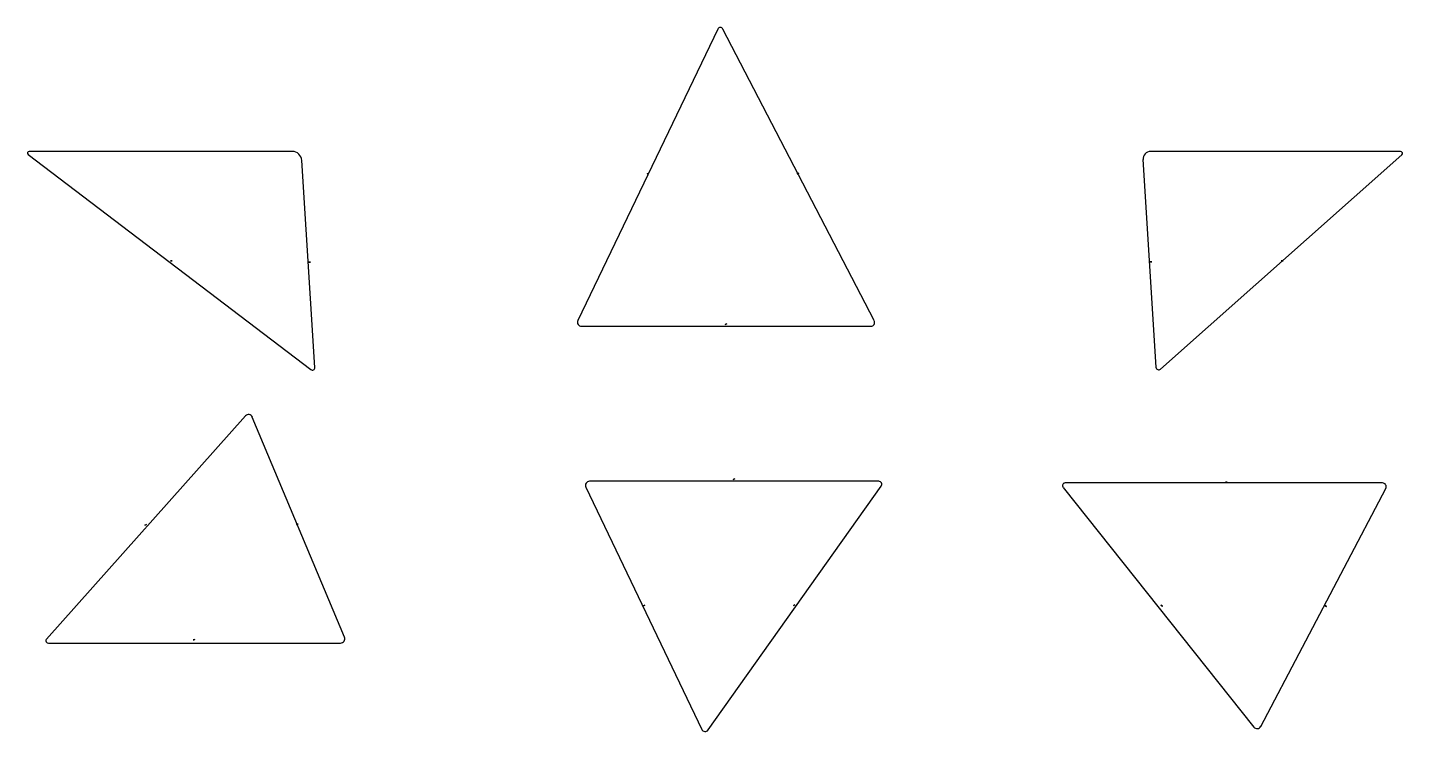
# Model space of a CAD drawing. Header units: metres. Extents: x -1 to 145, y -1 to 19.
# Drawn here: x 7.91 to 15.98, y 9.03 to 13.16 of the extents above; entities that cross this region are included whole.
import ezdxf

# ---------------------------------------------------------------- set-up
doc = ezdxf.new("R2010")
doc.units = ezdxf.units.M
doc.layers.add('LABELS', color=1, linetype='CONTINUOUS')
doc.layers.add('SHAPES', color=3, linetype='CONTINUOUS')

msp = doc.modelspace()

# ---------------------------------------------------------------- linework, layer by layer
at = {"layer": 'LABELS'}
for p, q in [((11.5484, 12.3026), (11.5581, 12.3066)), ((11.5484, 12.3026), (11.5581, 12.3066)), ((11.5484, 12.3026), (11.5581, 12.3066)), ((11.5581, 12.3066), (11.5484, 12.3026)), ((11.5484, 12.3026), (11.5581, 12.3066)), ((11.5532, 12.3046), (11.5484, 12.3026)), ((11.5484, 12.3026), (11.5532, 12.3046)), ((11.5532, 12.3046), (11.5484, 12.3026)), ((11.5484, 12.3026), (11.5532, 12.3046)), ((11.5532, 12.3046), (11.5484, 12.3026)), ((11.5484, 12.3026), (11.5532, 12.3046)), ((11.5532, 12.3046), (11.5484, 12.3026)), ((11.5532, 12.3046), (11.5484, 12.3026)), ((11.5484, 12.3026), (11.5532, 12.3046)), ((11.5532, 12.3046), (11.5484, 12.3026)), ((11.5484, 12.3026), (11.5532, 12.3046)), ((11.5484, 12.3026), (11.5484, 12.3026)), ((11.5484, 12.3026), (11.5484, 12.3026)), ((11.5484, 12.3026), (11.5484, 12.3026)), ((11.5484, 12.3026), (11.5484, 12.3026)), ((11.5484, 12.3026), (11.5484, 12.3026)), ((11.5484, 12.3026), (11.5484, 12.3026)), ((11.5581, 12.3066), (11.5532, 12.3046)), ((11.5532, 12.3046), (11.5581, 12.3066)), ((11.5532, 12.3046), (11.5581, 12.3066)), ((11.5581, 12.3066), (11.5532, 12.3046)), ((11.5532, 12.3046), (11.5581, 12.3066)), ((11.5581, 12.3066), (11.5532, 12.3046)), ((11.5532, 12.3046), (11.5581, 12.3066)), ((11.5581, 12.3066), (11.5532, 12.3046)), ((11.5532, 12.3046), (11.5581, 12.3066)), ((11.5581, 12.3066), (11.5532, 12.3046)), ((11.5532, 12.3046), (11.5581, 12.3066)), ((11.5581, 12.3066), (11.5532, 12.3046)), ((11.5532, 12.3046), (11.5581, 12.3066)), ((11.5581, 12.3066), (11.5532, 12.3046)), ((11.5532, 12.3046), (11.5581, 12.3066)), ((11.5581, 12.3066), (11.5581, 12.3066)), ((11.5581, 12.3066), (11.5581, 12.3066)), ((11.5581, 12.3066), (11.5581, 12.3066)), ((11.5581, 12.3066), (11.5581, 12.3066)), ((11.5581, 12.3066), (11.5581, 12.3066)), ((11.5581, 12.3066), (11.5581, 12.3066)), ((12.4287, 12.3023), (12.4383, 12.3063)), ((12.4287, 12.3023), (12.4383, 12.3063)), ((12.4287, 12.3023), (12.4383, 12.3063)), ((12.4287, 12.3023), (12.4383, 12.3063)), ((12.4335, 12.3043), (12.4287, 12.3023)), ((12.4287, 12.3023), (12.4335, 12.3043)), ((12.4335, 12.3043), (12.4287, 12.3023)), ((12.4287, 12.3023), (12.4335, 12.3043)), ((12.4335, 12.3043), (12.4287, 12.3023)), ((12.4287, 12.3023), (12.4335, 12.3043)), ((12.4335, 12.3043), (12.4287, 12.3023)), ((12.4335, 12.3043), (12.4287, 12.3023)), ((12.4287, 12.3023), (12.4335, 12.3043)), ((12.4335, 12.3043), (12.4287, 12.3023)), ((12.4287, 12.3023), (12.4335, 12.3043)), ((12.4287, 12.3023), (12.4287, 12.3023)), ((12.4287, 12.3023), (12.4287, 12.3023)), ((12.4287, 12.3023), (12.4287, 12.3023)), ((12.4287, 12.3023), (12.4287, 12.3023)), ((12.4287, 12.3023), (12.4287, 12.3023)), ((12.4287, 12.3023), (12.4287, 12.3023)), ((12.4287, 12.3023), (12.4287, 12.3023)), ((12.4383, 12.3063), (12.4335, 12.3043)), ((12.4335, 12.3043), (12.4383, 12.3063)), ((12.4335, 12.3043), (12.4383, 12.3063)), ((12.4383, 12.3063), (12.4335, 12.3043)), ((12.4335, 12.3043), (12.4383, 12.3063)), ((12.4383, 12.3063), (12.4335, 12.3043)), ((12.4335, 12.3043), (12.4383, 12.3063)), ((12.4383, 12.3063), (12.4335, 12.3043)), ((12.4335, 12.3043), (12.4383, 12.3063)), ((12.4383, 12.3063), (12.4335, 12.3043)), ((12.4335, 12.3043), (12.4383, 12.3063)), ((12.4383, 12.3063), (12.4335, 12.3043)), ((12.4335, 12.3043), (12.4383, 12.3063)), ((12.4383, 12.3063), (12.4335, 12.3043)), ((12.4335, 12.3043), (12.4383, 12.3063)), ((12.4383, 12.3063), (12.4335, 12.3043)), ((12.4383, 12.3063), (12.4383, 12.3063)), ((12.4383, 12.3063), (12.4383, 12.3063)), ((12.4383, 12.3063), (12.4383, 12.3063)), ((12.4383, 12.3063), (12.4383, 12.3063)), ((12.4383, 12.3063), (12.4383, 12.3063)), ((12.4383, 12.3063), (12.4383, 12.3063)), ((8.7551, 11.7924), (8.7499, 11.7924)), ((8.7499, 11.7924), (8.7499, 11.7924)), ((8.7499, 11.7924), (8.7551, 11.7924)), ((8.7499, 11.7924), (8.7603, 11.7924)), ((8.7551, 11.7924), (8.7499, 11.7924)), ((8.7499, 11.7924), (8.7499, 11.7924)), ((8.7499, 11.7924), (8.7551, 11.7924)), ((8.7551, 11.7924), (8.7499, 11.7924)), ((8.7499, 11.7924), (8.7499, 11.7924)), ((8.7499, 11.7924), (8.7551, 11.7924)), ((8.7551, 11.7924), (8.7499, 11.7924)), ((8.7551, 11.7924), (8.7499, 11.7924)), ((8.7499, 11.7924), (8.7499, 11.7924)), ((8.7499, 11.7924), (8.7551, 11.7924)), ((8.7499, 11.7924), (8.7499, 11.7924)), ((8.7499, 11.7924), (8.7603, 11.7924)), ((8.7499, 11.7924), (8.7603, 11.7924)), ((8.7551, 11.7924), (8.7499, 11.7924)), ((8.7499, 11.7924), (8.7499, 11.7924)), ((8.7499, 11.7924), (8.7551, 11.7924)), ((8.7499, 11.7924), (8.7603, 11.7924)), ((8.7551, 11.7924), (8.7499, 11.7924)), ((8.7603, 11.7924), (8.7551, 11.7924)), ((8.7551, 11.7924), (8.7603, 11.7924)), ((8.7551, 11.7924), (8.7603, 11.7924)), ((8.7603, 11.7924), (8.7551, 11.7924)), ((8.7551, 11.7924), (8.7603, 11.7924)), ((8.7603, 11.7924), (8.7551, 11.7924)), ((8.7551, 11.7924), (8.7603, 11.7924)), ((8.7603, 11.7924), (8.7551, 11.7924)), ((8.7551, 11.7924), (8.7603, 11.7924)), ((8.7603, 11.7924), (8.7551, 11.7924)), ((8.7551, 11.7924), (8.7603, 11.7924)), ((8.7603, 11.7924), (8.7551, 11.7924)), ((8.7551, 11.7924), (8.7603, 11.7924)), ((8.7603, 11.7924), (8.7551, 11.7924)), ((8.7551, 11.7924), (8.7603, 11.7924)), ((8.7603, 11.7924), (8.7551, 11.7924)), ((8.7551, 11.7924), (8.7603, 11.7924)), ((8.7603, 11.7924), (8.7551, 11.7924)), ((8.7603, 11.7924), (8.7603, 11.7924)), ((8.7603, 11.7924), (8.7603, 11.7924)), ((8.7603, 11.7924), (8.7603, 11.7924)), ((8.7603, 11.7924), (8.7603, 11.7924)), ((8.7603, 11.7924), (8.7603, 11.7924)), ((8.7603, 11.7924), (8.7603, 11.7924)), ((9.5675, 11.7835), (9.5623, 11.7835)), ((9.5623, 11.7835), (9.5623, 11.7835)), ((9.5623, 11.7835), (9.5675, 11.7835)), ((9.5623, 11.7835), (9.5727, 11.7835)), ((9.5675, 11.7835), (9.5623, 11.7835)), ((9.5623, 11.7835), (9.5623, 11.7835)), ((9.5623, 11.7835), (9.5675, 11.7835)), ((9.5675, 11.7835), (9.5623, 11.7835)), ((9.5623, 11.7835), (9.5623, 11.7835)), ((9.5623, 11.7835), (9.5675, 11.7835)), ((9.5675, 11.7835), (9.5623, 11.7835)), ((9.5675, 11.7835), (9.5623, 11.7835)), ((9.5623, 11.7835), (9.5623, 11.7835)), ((9.5623, 11.7835), (9.5675, 11.7835)), ((9.5623, 11.7835), (9.5623, 11.7835)), ((9.5623, 11.7835), (9.5727, 11.7835)), ((9.5623, 11.7835), (9.5727, 11.7835)), ((9.5675, 11.7835), (9.5623, 11.7835)), ((9.5623, 11.7835), (9.5623, 11.7835)), ((9.5623, 11.7835), (9.5675, 11.7835)), ((9.5727, 11.7835), (9.5623, 11.7835)), ((9.5623, 11.7835), (9.5623, 11.7835)), ((9.5623, 11.7835), (9.5727, 11.7835)), ((9.5675, 11.7835), (9.5623, 11.7835)), ((9.5727, 11.7835), (9.5675, 11.7835)), ((9.5675, 11.7835), (9.5727, 11.7835)), ((9.5675, 11.7835), (9.5727, 11.7835)), ((9.5727, 11.7835), (9.5675, 11.7835)), ((9.5675, 11.7835), (9.5727, 11.7835)), ((9.5727, 11.7835), (9.5675, 11.7835)), ((9.5675, 11.7835), (9.5727, 11.7835)), ((9.5727, 11.7835), (9.5675, 11.7835)), ((9.5675, 11.7835), (9.5727, 11.7835)), ((9.5727, 11.7835), (9.5675, 11.7835)), ((9.5675, 11.7835), (9.5727, 11.7835)), ((9.5727, 11.7835), (9.5675, 11.7835)), ((9.5675, 11.7835), (9.5727, 11.7835)), ((9.5727, 11.7835), (9.5675, 11.7835)), ((9.5675, 11.7835), (9.5727, 11.7835)), ((9.5727, 11.7835), (9.5675, 11.7835)), ((9.5727, 11.7835), (9.5727, 11.7835)), ((9.5727, 11.7835), (9.5727, 11.7835)), ((9.5727, 11.7835), (9.5727, 11.7835)), ((9.5727, 11.7835), (9.5727, 11.7835)), ((9.5727, 11.7835), (9.5727, 11.7835)), ((9.5727, 11.7835), (9.5727, 11.7835)), ((14.5048, 11.7848), (14.4996, 11.7848)), ((14.4996, 11.7848), (14.4996, 11.7848)), ((14.4996, 11.7848), (14.5048, 11.7848)), ((14.4996, 11.7848), (14.5101, 11.7848)), ((14.5048, 11.7848), (14.4996, 11.7848)), ((14.4996, 11.7848), (14.4996, 11.7848)), ((14.4996, 11.7848), (14.5048, 11.7848)), ((14.5048, 11.7848), (14.4996, 11.7848)), ((14.4996, 11.7848), (14.4996, 11.7848)), ((14.4996, 11.7848), (14.5048, 11.7848)), ((14.5048, 11.7848), (14.4996, 11.7848)), ((14.5048, 11.7848), (14.4996, 11.7848)), ((14.4996, 11.7848), (14.4996, 11.7848)), ((14.4996, 11.7848), (14.5048, 11.7848)), ((14.4996, 11.7848), (14.4996, 11.7848)), ((14.4996, 11.7848), (14.5101, 11.7848)), ((14.4996, 11.7848), (14.5101, 11.7848)), ((14.5048, 11.7848), (14.4996, 11.7848)), ((14.4996, 11.7848), (14.4996, 11.7848)), ((14.4996, 11.7848), (14.5048, 11.7848)), ((14.5101, 11.7848), (14.4996, 11.7848)), ((14.4996, 11.7848), (14.4996, 11.7848)), ((14.4996, 11.7848), (14.5101, 11.7848)), ((14.5048, 11.7848), (14.4996, 11.7848)), ((14.5101, 11.7848), (14.5048, 11.7848)), ((14.5048, 11.7848), (14.5101, 11.7848)), ((14.5048, 11.7848), (14.5101, 11.7848)), ((14.5101, 11.7848), (14.5048, 11.7848)), ((14.5048, 11.7848), (14.5101, 11.7848)), ((14.5101, 11.7848), (14.5048, 11.7848)), ((14.5048, 11.7848), (14.5101, 11.7848)), ((14.5101, 11.7848), (14.5048, 11.7848)), ((14.5048, 11.7848), (14.5101, 11.7848)), ((14.5101, 11.7848), (14.5048, 11.7848)), ((14.5048, 11.7848), (14.5101, 11.7848)), ((14.5101, 11.7848), (14.5048, 11.7848)), ((14.5048, 11.7848), (14.5101, 11.7848)), ((14.5101, 11.7848), (14.5048, 11.7848)), ((14.5048, 11.7848), (14.5101, 11.7848)), ((14.5101, 11.7848), (14.5048, 11.7848)), ((14.5101, 11.7848), (14.5101, 11.7848)), ((14.5101, 11.7848), (14.5101, 11.7848)), ((14.5101, 11.7848), (14.5101, 11.7848)), ((14.5101, 11.7848), (14.5101, 11.7848)), ((14.5101, 11.7848), (14.5101, 11.7848)), ((14.5101, 11.7848), (14.5101, 11.7848)), ((15.2752, 11.7919), (15.27, 11.7919)), ((15.27, 11.7919), (15.27, 11.7919)), ((15.27, 11.7919), (15.2752, 11.7919)), ((15.27, 11.7919), (15.2804, 11.7919)), ((15.2752, 11.7919), (15.27, 11.7919)), ((15.27, 11.7919), (15.27, 11.7919)), ((15.27, 11.7919), (15.2752, 11.7919)), ((15.2752, 11.7919), (15.27, 11.7919)), ((15.27, 11.7919), (15.27, 11.7919)), ((15.27, 11.7919), (15.2752, 11.7919)), ((15.2752, 11.7919), (15.27, 11.7919)), ((15.2752, 11.7919), (15.27, 11.7919)), ((15.27, 11.7919), (15.27, 11.7919)), ((15.27, 11.7919), (15.2752, 11.7919)), ((15.27, 11.7919), (15.27, 11.7919)), ((15.27, 11.7919), (15.2804, 11.7919)), ((15.27, 11.7919), (15.2804, 11.7919)), ((15.2752, 11.7919), (15.27, 11.7919)), ((15.27, 11.7919), (15.27, 11.7919)), ((15.27, 11.7919), (15.2752, 11.7919)), ((15.2804, 11.7919), (15.27, 11.7919)), ((15.27, 11.7919), (15.2804, 11.7919)), ((15.2804, 11.7919), (15.2752, 11.7919)), ((15.2752, 11.7919), (15.2804, 11.7919)), ((15.2752, 11.7919), (15.2804, 11.7919)), ((15.2804, 11.7919), (15.2752, 11.7919)), ((15.2752, 11.7919), (15.2804, 11.7919)), ((15.2804, 11.7919), (15.2752, 11.7919)), ((15.2752, 11.7919), (15.2804, 11.7919)), ((15.2804, 11.7919), (15.2752, 11.7919)), ((15.2752, 11.7919), (15.2804, 11.7919)), ((15.2804, 11.7919), (15.2752, 11.7919)), ((15.2752, 11.7919), (15.2804, 11.7919)), ((15.2804, 11.7919), (15.2752, 11.7919)), ((15.2752, 11.7919), (15.2804, 11.7919)), ((15.2804, 11.7919), (15.2752, 11.7919)), ((15.2752, 11.7919), (15.2804, 11.7919)), ((15.2804, 11.7919), (15.2804, 11.7919)), ((15.2804, 11.7919), (15.2804, 11.7919)), ((15.2804, 11.7919), (15.2804, 11.7919)), ((15.2804, 11.7919), (15.2804, 11.7919)), ((15.2804, 11.7919), (15.2804, 11.7919)), ((15.2804, 11.7919), (15.2804, 11.7919)), ((12.0059, 11.4175), (12.0155, 11.4215)), ((12.0059, 11.4175), (12.0155, 11.4215)), ((12.0059, 11.4175), (12.0155, 11.4215)), ((12.0107, 11.4195), (12.0059, 11.4175)), ((12.0107, 11.4195), (12.0059, 11.4175)), ((12.0107, 11.4195), (12.0059, 11.4175)), ((12.0059, 11.4175), (12.0107, 11.4195)), ((12.0107, 11.4195), (12.0059, 11.4175)), ((12.0059, 11.4175), (12.0107, 11.4195)), ((12.0107, 11.4195), (12.0059, 11.4175)), ((12.0107, 11.4195), (12.0059, 11.4175)), ((12.0059, 11.4175), (12.0107, 11.4195)), ((12.0107, 11.4195), (12.0059, 11.4175)), ((12.0059, 11.4175), (12.0059, 11.4175)), ((12.0059, 11.4175), (12.0059, 11.4175)), ((12.0059, 11.4175), (12.0059, 11.4175)), ((12.0155, 11.4215), (12.0107, 11.4195)), ((12.0155, 11.4215), (12.0107, 11.4195)), ((12.0107, 11.4195), (12.0155, 11.4215)), ((12.0155, 11.4215), (12.0107, 11.4195)), ((12.0107, 11.4195), (12.0155, 11.4215)), ((12.0155, 11.4215), (12.0107, 11.4195)), ((12.0107, 11.4195), (12.0155, 11.4215)), ((12.0155, 11.4215), (12.0107, 11.4195)), ((12.0107, 11.4195), (12.0155, 11.4215)), ((12.0155, 11.4215), (12.0107, 11.4195)), ((12.0107, 11.4195), (12.0155, 11.4215)), ((12.0155, 11.4215), (12.0107, 11.4195)), ((12.0107, 11.4195), (12.0155, 11.4215)), ((12.0155, 11.4215), (12.0107, 11.4195)), ((12.0155, 11.4215), (12.0155, 11.4215)), ((12.0155, 11.4215), (12.0155, 11.4215)), ((12.0155, 11.4215), (12.0155, 11.4215)), ((12.0155, 11.4215), (12.0155, 11.4215)), ((12.0529, 10.5068), (12.0625, 10.5108)), ((12.0529, 10.5068), (12.0625, 10.5108)), ((12.0529, 10.5068), (12.0625, 10.5108)), ((12.0577, 10.5088), (12.0529, 10.5068)), ((12.0577, 10.5088), (12.0529, 10.5068)), ((12.0577, 10.5088), (12.0529, 10.5068)), ((12.0529, 10.5068), (12.0577, 10.5088)), ((12.0577, 10.5088), (12.0529, 10.5068)), ((12.0529, 10.5068), (12.0577, 10.5088)), ((12.0577, 10.5088), (12.0529, 10.5068)), ((12.0577, 10.5088), (12.0529, 10.5068)), ((12.0529, 10.5068), (12.0577, 10.5088)), ((12.0577, 10.5088), (12.0529, 10.5068)), ((12.0529, 10.5068), (12.0529, 10.5068)), ((12.0529, 10.5068), (12.0529, 10.5068)), ((12.0529, 10.5068), (12.0529, 10.5068)), ((12.0625, 10.5108), (12.0577, 10.5088)), ((12.0625, 10.5108), (12.0577, 10.5088)), ((12.0577, 10.5088), (12.0625, 10.5108)), ((12.0625, 10.5108), (12.0577, 10.5088)), ((12.0577, 10.5088), (12.0625, 10.5108)), ((12.0625, 10.5108), (12.0577, 10.5088)), ((12.0577, 10.5088), (12.0625, 10.5108)), ((12.0625, 10.5108), (12.0577, 10.5088)), ((12.0577, 10.5088), (12.0625, 10.5108)), ((12.0625, 10.5108), (12.0577, 10.5088)), ((12.0577, 10.5088), (12.0625, 10.5108)), ((12.0625, 10.5108), (12.0577, 10.5088)), ((12.0577, 10.5088), (12.0625, 10.5108)), ((12.0625, 10.5108), (12.0577, 10.5088)), ((12.0625, 10.5108), (12.0625, 10.5108)), ((12.0625, 10.5108), (12.0625, 10.5108)), ((12.0625, 10.5108), (12.0625, 10.5108)), ((12.0625, 10.5108), (12.0625, 10.5108)), ((14.9498, 10.4916), (14.9453, 10.4943)), ((14.9453, 10.4943), (14.9543, 10.489)), ((14.9498, 10.4916), (14.9453, 10.4943)), ((14.9498, 10.4916), (14.9453, 10.4943)), ((14.9453, 10.4943), (14.9453, 10.4943)), ((14.9453, 10.4943), (14.9498, 10.4916)), ((14.9498, 10.4916), (14.9453, 10.4943)), ((14.9453, 10.4943), (14.9453, 10.4943)), ((14.9453, 10.4943), (14.9498, 10.4916)), ((14.9498, 10.4916), (14.9453, 10.4943)), ((14.9453, 10.4943), (14.9543, 10.489)), ((14.9498, 10.4916), (14.9453, 10.4943)), ((14.9453, 10.4943), (14.9453, 10.4943)), ((14.9453, 10.4943), (14.9498, 10.4916)), ((14.9453, 10.4943), (14.9543, 10.489)), ((14.9543, 10.489), (14.9453, 10.4943)), ((14.9453, 10.4943), (14.9543, 10.489)), ((14.9543, 10.489), (14.9498, 10.4916)), ((14.9543, 10.489), (14.9498, 10.4916)), ((14.9498, 10.4916), (14.9543, 10.489)), ((14.9543, 10.489), (14.9498, 10.4916)), ((14.9498, 10.4916), (14.9543, 10.489)), ((14.9543, 10.489), (14.9498, 10.4916)), ((14.9498, 10.4916), (14.9543, 10.489)), ((14.9543, 10.489), (14.9498, 10.4916)), ((14.9498, 10.4916), (14.9543, 10.489)), ((14.9543, 10.489), (14.9498, 10.4916)), ((14.9498, 10.4916), (14.9543, 10.489)), ((14.9543, 10.489), (14.9543, 10.489)), ((14.9543, 10.489), (14.9543, 10.489)), ((14.9543, 10.489), (14.9543, 10.489)), ((14.9543, 10.489), (14.9543, 10.489)), ((8.6006, 10.2401), (8.6106, 10.243)), ((8.6106, 10.243), (8.6006, 10.2401)), ((8.6006, 10.2401), (8.6106, 10.243)), ((8.6006, 10.2401), (8.6106, 10.243)), ((8.6006, 10.2401), (8.6106, 10.243)), ((8.6056, 10.2415), (8.6006, 10.2401)), ((8.6006, 10.2401), (8.6056, 10.2415)), ((8.6056, 10.2415), (8.6006, 10.2401)), ((8.6006, 10.2401), (8.6056, 10.2415)), ((8.6056, 10.2415), (8.6006, 10.2401)), ((8.6056, 10.2415), (8.6006, 10.2401)), ((8.6006, 10.2401), (8.6056, 10.2415)), ((8.6056, 10.2415), (8.6006, 10.2401)), ((8.6006, 10.2401), (8.6056, 10.2415)), ((8.6056, 10.2415), (8.6006, 10.2401)), ((8.6056, 10.2415), (8.6006, 10.2401)), ((8.6006, 10.2401), (8.6056, 10.2415)), ((8.6056, 10.2415), (8.6006, 10.2401)), ((8.6006, 10.2401), (8.6006, 10.2401)), ((8.6006, 10.2401), (8.6006, 10.2401)), ((8.6006, 10.2401), (8.6006, 10.2401)), ((8.6006, 10.2401), (8.6006, 10.2401)), ((8.6006, 10.2401), (8.6006, 10.2401)), ((8.6006, 10.2401), (8.6006, 10.2401)), ((8.6106, 10.243), (8.6056, 10.2415)), ((8.6056, 10.2415), (8.6106, 10.243)), ((8.6056, 10.2415), (8.6106, 10.243)), ((8.6106, 10.243), (8.6056, 10.2415)), ((8.6056, 10.2415), (8.6106, 10.243)), ((8.6106, 10.243), (8.6056, 10.2415)), ((8.6056, 10.2415), (8.6106, 10.243)), ((8.6106, 10.243), (8.6056, 10.2415)), ((8.6056, 10.2415), (8.6106, 10.243)), ((8.6106, 10.243), (8.6056, 10.2415)), ((8.6056, 10.2415), (8.6106, 10.243)), ((8.6106, 10.243), (8.6056, 10.2415)), ((8.6056, 10.2415), (8.6106, 10.243)), ((8.6106, 10.243), (8.6056, 10.2415)), ((8.6056, 10.2415), (8.6106, 10.243)), ((8.6106, 10.243), (8.6056, 10.2415)), ((8.6056, 10.2415), (8.6106, 10.243)), ((8.6106, 10.243), (8.6056, 10.2415)), ((8.6106, 10.243), (8.6106, 10.243)), ((8.6106, 10.243), (8.6106, 10.243)), ((8.6106, 10.243), (8.6106, 10.243)), ((8.6106, 10.243), (8.6106, 10.243)), ((8.6106, 10.243), (8.6106, 10.243)), ((8.6106, 10.243), (8.6106, 10.243)), ((9.4905, 10.2429), (9.5005, 10.2459)), ((9.5005, 10.2459), (9.4905, 10.2429)), ((9.4905, 10.2429), (9.5005, 10.2459)), ((9.4905, 10.2429), (9.5005, 10.2459)), ((9.4955, 10.2444), (9.4905, 10.2429)), ((9.4905, 10.2429), (9.4955, 10.2444)), ((9.4955, 10.2444), (9.4905, 10.2429)), ((9.4905, 10.2429), (9.4955, 10.2444)), ((9.4955, 10.2444), (9.4905, 10.2429)), ((9.4955, 10.2444), (9.4905, 10.2429)), ((9.4905, 10.2429), (9.4955, 10.2444)), ((9.4955, 10.2444), (9.4905, 10.2429)), ((9.4905, 10.2429), (9.4955, 10.2444)), ((9.4955, 10.2444), (9.4905, 10.2429)), ((9.4955, 10.2444), (9.4905, 10.2429)), ((9.4905, 10.2429), (9.4955, 10.2444)), ((9.4955, 10.2444), (9.4905, 10.2429)), ((9.4905, 10.2429), (9.4955, 10.2444)), ((9.4955, 10.2444), (9.4905, 10.2429)), ((9.4905, 10.2429), (9.4905, 10.2429)), ((9.4905, 10.2429), (9.4905, 10.2429)), ((9.4905, 10.2429), (9.4905, 10.2429)), ((9.4905, 10.2429), (9.4905, 10.2429)), ((9.4905, 10.2429), (9.4905, 10.2429)), ((9.4905, 10.2429), (9.4905, 10.2429)), ((9.4905, 10.2429), (9.4905, 10.2429)), ((9.5005, 10.2459), (9.4955, 10.2444)), ((9.4955, 10.2444), (9.5005, 10.2459)), ((9.4955, 10.2444), (9.5005, 10.2459)), ((9.5005, 10.2459), (9.4955, 10.2444)), ((9.4955, 10.2444), (9.5005, 10.2459)), ((9.5005, 10.2459), (9.4955, 10.2444)), ((9.4955, 10.2444), (9.5005, 10.2459)), ((9.5005, 10.2459), (9.4955, 10.2444)), ((9.4955, 10.2444), (9.5005, 10.2459)), ((9.5005, 10.2459), (9.4955, 10.2444)), ((9.4955, 10.2444), (9.5005, 10.2459)), ((9.5005, 10.2459), (9.4955, 10.2444)), ((9.4955, 10.2444), (9.5005, 10.2459)), ((9.5005, 10.2459), (9.4955, 10.2444)), ((9.4955, 10.2444), (9.5005, 10.2459)), ((9.5005, 10.2459), (9.4955, 10.2444)), ((9.4955, 10.2444), (9.5005, 10.2459)), ((9.5005, 10.2459), (9.4955, 10.2444)), ((9.5005, 10.2459), (9.5005, 10.2459)), ((9.5005, 10.2459), (9.5005, 10.2459)), ((9.5005, 10.2459), (9.5005, 10.2459)), ((9.5005, 10.2459), (9.5005, 10.2459)), ((9.5005, 10.2459), (9.5005, 10.2459)), ((9.5005, 10.2459), (9.5005, 10.2459)), ((11.5253, 9.7652), (11.5349, 9.7692)), ((11.5349, 9.7692), (11.5253, 9.7652)), ((11.5253, 9.7652), (11.5349, 9.7692)), ((11.5253, 9.7652), (11.5349, 9.7692)), ((11.5349, 9.7692), (11.5253, 9.7652)), ((11.5253, 9.7652), (11.5349, 9.7692)), ((11.5301, 9.7672), (11.5253, 9.7652)), ((11.5253, 9.7652), (11.5301, 9.7672)), ((11.5301, 9.7672), (11.5253, 9.7652)), ((11.5253, 9.7652), (11.5301, 9.7672)), ((11.5301, 9.7672), (11.5253, 9.7652)), ((11.5301, 9.7672), (11.5253, 9.7652)), ((11.5253, 9.7652), (11.5301, 9.7672)), ((11.5301, 9.7672), (11.5253, 9.7652)), ((11.5253, 9.7652), (11.5301, 9.7672)), ((11.5301, 9.7672), (11.5253, 9.7652)), ((11.5301, 9.7672), (11.5253, 9.7652)), ((11.5253, 9.7652), (11.5301, 9.7672)), ((11.5301, 9.7672), (11.5253, 9.7652)), ((11.5349, 9.7692), (11.5301, 9.7672)), ((11.5301, 9.7672), (11.5349, 9.7692)), ((11.5301, 9.7672), (11.5349, 9.7692)), ((11.5349, 9.7692), (11.5301, 9.7672)), ((11.5301, 9.7672), (11.5349, 9.7692)), ((11.5349, 9.7692), (11.5301, 9.7672)), ((11.5301, 9.7672), (11.5349, 9.7692)), ((11.5349, 9.7692), (11.5301, 9.7672)), ((11.5301, 9.7672), (11.5349, 9.7692)), ((11.5349, 9.7692), (11.5301, 9.7672)), ((11.5301, 9.7672), (11.5349, 9.7692)), ((11.5349, 9.7692), (11.5301, 9.7672)), ((11.5301, 9.7672), (11.5349, 9.7692)), ((11.5349, 9.7692), (11.5301, 9.7672)), ((11.5301, 9.7672), (11.5349, 9.7692)), ((11.5349, 9.7692), (11.5301, 9.7672)), ((11.5349, 9.7692), (11.5349, 9.7692)), ((11.5349, 9.7692), (11.5349, 9.7692)), ((11.5349, 9.7692), (11.5349, 9.7692)), ((11.5349, 9.7692), (11.5349, 9.7692)), ((11.5349, 9.7692), (11.5349, 9.7692)), ((11.5349, 9.7692), (11.5349, 9.7692)), ((12.4063, 9.7667), (12.4159, 9.7707)), ((12.4159, 9.7707), (12.4063, 9.7667)), ((12.4063, 9.7667), (12.4159, 9.7707)), ((12.4063, 9.7667), (12.4159, 9.7707)), ((12.4063, 9.7667), (12.4159, 9.7707)), ((12.4111, 9.7687), (12.4063, 9.7667)), ((12.4063, 9.7667), (12.4111, 9.7687)), ((12.4111, 9.7687), (12.4063, 9.7667)), ((12.4063, 9.7667), (12.4111, 9.7687)), ((12.4111, 9.7687), (12.4063, 9.7667)), ((12.4111, 9.7687), (12.4063, 9.7667)), ((12.4063, 9.7667), (12.4111, 9.7687)), ((12.4111, 9.7687), (12.4063, 9.7667)), ((12.4063, 9.7667), (12.4111, 9.7687)), ((12.4111, 9.7687), (12.4063, 9.7667)), ((12.4111, 9.7687), (12.4063, 9.7667)), ((12.4063, 9.7667), (12.4111, 9.7687)), ((12.4111, 9.7687), (12.4063, 9.7667)), ((12.4063, 9.7667), (12.4063, 9.7667)), ((12.4063, 9.7667), (12.4063, 9.7667)), ((12.4063, 9.7667), (12.4063, 9.7667)), ((12.4063, 9.7667), (12.4063, 9.7667)), ((12.4063, 9.7667), (12.4063, 9.7667)), ((12.4063, 9.7667), (12.4063, 9.7667)), ((12.4159, 9.7707), (12.4111, 9.7687)), ((12.4111, 9.7687), (12.4159, 9.7707)), ((12.4111, 9.7687), (12.4159, 9.7707)), ((12.4159, 9.7707), (12.4111, 9.7687)), ((12.4111, 9.7687), (12.4159, 9.7707)), ((12.4159, 9.7707), (12.4111, 9.7687)), ((12.4111, 9.7687), (12.4159, 9.7707)), ((12.4159, 9.7707), (12.4111, 9.7687)), ((12.4111, 9.7687), (12.4159, 9.7707)), ((12.4159, 9.7707), (12.4111, 9.7687)), ((12.4111, 9.7687), (12.4159, 9.7707)), ((12.4159, 9.7707), (12.4111, 9.7687)), ((12.4111, 9.7687), (12.4159, 9.7707)), ((12.4159, 9.7707), (12.4111, 9.7687)), ((12.4111, 9.7687), (12.4159, 9.7707)), ((12.4159, 9.7707), (12.4111, 9.7687)), ((12.4111, 9.7687), (12.4159, 9.7707)), ((12.4159, 9.7707), (12.4111, 9.7687)), ((12.4159, 9.7707), (12.4159, 9.7707)), ((12.4159, 9.7707), (12.4159, 9.7707)), ((12.4159, 9.7707), (12.4159, 9.7707)), ((12.4159, 9.7707), (12.4159, 9.7707)), ((12.4159, 9.7707), (12.4159, 9.7707)), ((12.4159, 9.7707), (12.4159, 9.7707)), ((14.5685, 9.7658), (14.564, 9.7684)), ((14.564, 9.7684), (14.564, 9.7684)), ((14.564, 9.7684), (14.5685, 9.7658)), ((14.564, 9.7684), (14.573, 9.7632)), ((14.5685, 9.7658), (14.564, 9.7684)), ((14.564, 9.7684), (14.564, 9.7684)), ((14.564, 9.7684), (14.5685, 9.7658)), ((14.573, 9.7632), (14.564, 9.7684)), ((14.564, 9.7684), (14.564, 9.7684)), ((14.564, 9.7684), (14.573, 9.7632)), ((14.5685, 9.7658), (14.564, 9.7684)), ((14.5685, 9.7658), (14.564, 9.7684)), ((14.564, 9.7684), (14.564, 9.7684)), ((14.564, 9.7684), (14.5685, 9.7658)), ((14.5685, 9.7658), (14.564, 9.7684)), ((14.564, 9.7684), (14.564, 9.7684)), ((14.564, 9.7684), (14.5685, 9.7658)), ((14.5685, 9.7658), (14.564, 9.7684)), ((14.564, 9.7684), (14.573, 9.7632)), ((14.5685, 9.7658), (14.564, 9.7684)), ((14.564, 9.7684), (14.564, 9.7684)), ((14.564, 9.7684), (14.5685, 9.7658)), ((14.573, 9.7632), (14.564, 9.7684)), ((14.564, 9.7684), (14.573, 9.7632)), ((14.573, 9.7632), (14.5685, 9.7658)), ((14.5685, 9.7658), (14.573, 9.7632)), ((14.5685, 9.7658), (14.573, 9.7632)), ((14.573, 9.7632), (14.5685, 9.7658)), ((14.5685, 9.7658), (14.573, 9.7632)), ((14.573, 9.7632), (14.5685, 9.7658)), ((14.5685, 9.7658), (14.573, 9.7632)), ((14.573, 9.7632), (14.5685, 9.7658)), ((14.5685, 9.7658), (14.573, 9.7632)), ((14.573, 9.7632), (14.5685, 9.7658)), ((14.5685, 9.7658), (14.573, 9.7632)), ((14.573, 9.7632), (14.5685, 9.7658)), ((14.5685, 9.7658), (14.573, 9.7632)), ((14.573, 9.7632), (14.5685, 9.7658)), ((14.5685, 9.7658), (14.573, 9.7632)), ((15.5311, 9.7642), (15.5266, 9.7668)), ((15.5266, 9.7668), (15.5266, 9.7668)), ((15.5266, 9.7668), (15.5311, 9.7642)), ((15.5266, 9.7668), (15.5356, 9.7615)), ((15.5311, 9.7642), (15.5266, 9.7668)), ((15.5266, 9.7668), (15.5266, 9.7668)), ((15.5266, 9.7668), (15.5311, 9.7642)), ((15.5356, 9.7615), (15.5266, 9.7668)), ((15.5266, 9.7668), (15.5266, 9.7668)), ((15.5266, 9.7668), (15.5356, 9.7615)), ((15.5311, 9.7642), (15.5266, 9.7668)), ((15.5311, 9.7642), (15.5266, 9.7668)), ((15.5266, 9.7668), (15.5266, 9.7668)), ((15.5266, 9.7668), (15.5311, 9.7642)), ((15.5311, 9.7642), (15.5266, 9.7668)), ((15.5266, 9.7668), (15.5266, 9.7668)), ((15.5266, 9.7668), (15.5311, 9.7642)), ((15.5311, 9.7642), (15.5266, 9.7668)), ((15.5266, 9.7668), (15.5356, 9.7615)), ((15.5311, 9.7642), (15.5266, 9.7668)), ((15.5266, 9.7668), (15.5266, 9.7668)), ((15.5266, 9.7668), (15.5311, 9.7642)), ((15.5356, 9.7615), (15.5266, 9.7668)), ((15.5266, 9.7668), (15.5266, 9.7668)), ((15.5266, 9.7668), (15.5356, 9.7615)), ((15.5311, 9.7642), (15.5266, 9.7668)), ((11.5253, 9.7652), (11.5253, 9.7652)), ((11.5253, 9.7652), (11.5253, 9.7652)), ((11.5253, 9.7652), (11.5253, 9.7652)), ((11.5253, 9.7652), (11.5253, 9.7652)), ((11.5253, 9.7652), (11.5253, 9.7652)), ((11.5253, 9.7652), (11.5253, 9.7652)), ((11.5253, 9.7652), (11.5253, 9.7652)), ((14.573, 9.7632), (14.573, 9.7632)), ((14.573, 9.7632), (14.573, 9.7632)), ((14.573, 9.7632), (14.573, 9.7632)), ((14.573, 9.7632), (14.573, 9.7632)), ((14.573, 9.7632), (14.573, 9.7632)), ((14.573, 9.7632), (14.573, 9.7632)), ((15.5356, 9.7615), (15.5311, 9.7642)), ((15.5311, 9.7642), (15.5356, 9.7615)), ((15.5311, 9.7642), (15.5356, 9.7615)), ((15.5356, 9.7615), (15.5311, 9.7642)), ((15.5311, 9.7642), (15.5356, 9.7615)), ((15.5356, 9.7615), (15.5311, 9.7642)), ((15.5311, 9.7642), (15.5356, 9.7615)), ((15.5356, 9.7615), (15.5311, 9.7642)), ((15.5311, 9.7642), (15.5356, 9.7615)), ((15.5356, 9.7615), (15.5311, 9.7642)), ((15.5311, 9.7642), (15.5356, 9.7615)), ((15.5356, 9.7615), (15.5311, 9.7642)), ((15.5311, 9.7642), (15.5356, 9.7615)), ((15.5356, 9.7615), (15.5311, 9.7642)), ((15.5311, 9.7642), (15.5356, 9.7615)), ((15.5356, 9.7615), (15.5311, 9.7642)), ((15.5356, 9.7615), (15.5356, 9.7615)), ((15.5356, 9.7615), (15.5356, 9.7615)), ((15.5356, 9.7615), (15.5356, 9.7615)), ((15.5356, 9.7615), (15.5356, 9.7615)), ((15.5356, 9.7615), (15.5356, 9.7615)), ((15.5356, 9.7615), (15.5356, 9.7615)), ((8.8827, 9.5649), (8.8927, 9.5678)), ((8.8927, 9.5678), (8.8827, 9.5649)), ((8.8827, 9.5649), (8.8927, 9.5678)), ((8.8827, 9.5649), (8.8927, 9.5678)), ((8.8827, 9.5649), (8.8927, 9.5678)), ((8.8877, 9.5663), (8.8827, 9.5649)), ((8.8877, 9.5663), (8.8827, 9.5649)), ((8.8877, 9.5663), (8.8827, 9.5649)), ((8.8827, 9.5649), (8.8877, 9.5663)), ((8.8877, 9.5663), (8.8827, 9.5649)), ((8.8877, 9.5663), (8.8827, 9.5649)), ((8.8827, 9.5649), (8.8877, 9.5663)), ((8.8877, 9.5663), (8.8827, 9.5649)), ((8.8827, 9.5649), (8.8827, 9.5649)), ((8.8827, 9.5649), (8.8827, 9.5649)), ((8.8827, 9.5649), (8.8827, 9.5649)), ((8.8927, 9.5678), (8.8877, 9.5663)), ((8.8927, 9.5678), (8.8877, 9.5663)), ((8.8877, 9.5663), (8.8927, 9.5678)), ((8.8927, 9.5678), (8.8877, 9.5663)), ((8.8877, 9.5663), (8.8927, 9.5678)), ((8.8927, 9.5678), (8.8877, 9.5663)), ((8.8877, 9.5663), (8.8927, 9.5678)), ((8.8927, 9.5678), (8.8877, 9.5663)), ((8.8877, 9.5663), (8.8927, 9.5678)), ((8.8927, 9.5678), (8.8877, 9.5663)), ((8.8877, 9.5663), (8.8927, 9.5678)), ((8.8927, 9.5678), (8.8877, 9.5663)), ((8.8927, 9.5678), (8.8927, 9.5678)), ((8.8927, 9.5678), (8.8927, 9.5678)), ((8.8927, 9.5678), (8.8927, 9.5678)), ((8.8927, 9.5678), (8.8927, 9.5678))]:
    msp.add_line(p, q, dxfattribs=at)
at = {"layer": 'SHAPES'}
for p, q in [((11.9624, 13.1525), (11.1411, 11.4413)), ((12.881, 11.4402), (11.9925, 13.153)), ((9.4654, 12.434), (7.921, 12.434)), ((15.9702, 12.434), (14.5037, 12.434)), ((7.915, 12.4164), (9.5735, 11.1529)), ((9.5973, 11.1656), (9.5213, 12.3815)), ((14.4585, 12.386), (14.5348, 11.1664)), ((14.5617, 11.1552), (15.9778, 12.414)), ((11.1625, 11.4073), (12.861, 11.4073)), ((9.1911, 10.8807), (8.0229, 9.5704)), ((9.7716, 9.5822), (9.2308, 10.874)), ((12.9078, 10.4966), (11.2095, 10.4966)), ((11.188, 10.4625), (11.8686, 9.0394)), ((11.9054, 9.0362), (12.9222, 10.4687)), ((13.9898, 10.4613), (15.109, 9.0537)), ((15.8635, 10.4873), (14.0024, 10.4873)), ((15.1508, 9.0576), (15.8833, 10.4546)), ((8.0337, 9.5464), (9.7477, 9.5464))]:
    msp.add_line(p, q, dxfattribs=at)
for centre, radius, start, end in [((11.9776, 13.1452), 0.0168, -332.58299, -205.63972), ((7.921, 12.4242), 0.0098, -270, -127.30324), ((9.4654, 12.378), 0.056, 3.57812, 90), ((14.5037, 12.3888), 0.0452, -269.99999, -176.42367), ((15.9702, 12.4225), 0.0115, -48.36642, 89.99996), ((11.1625, 11.431), 0.0237, -205.63972, -90), ((12.861, 11.4298), 0.0225, -90, 27.41701), ((9.5825, 11.1647), 0.0148, -127.30324, 3.57812), ((14.551, 11.1674), 0.0162, -176.42367, -48.36646), ((9.2089, 10.8648), 0.0238, -337.2836, -221.71862), ((11.2095, 10.4728), 0.0238, -270, -154.43999), ((12.9078, 10.4789), 0.0177, -35.36809, 90), ((14.0024, 10.4713), 0.016, -270, -141.51113), ((15.8635, 10.4649), 0.0223, -387.67038, -270), ((8.0337, 9.5608), 0.0144, -221.71862, -90), ((9.7477, 9.5722), 0.0259, -90, 22.7164), ((11.888, 9.0486), 0.0214, -154.43999, -35.36809), ((15.1286, 9.0693), 0.025, -141.51113, -27.67038)]:
    msp.add_arc(centre, radius, start, end, dxfattribs=at)

doc.saveas('drawing.dxf')
